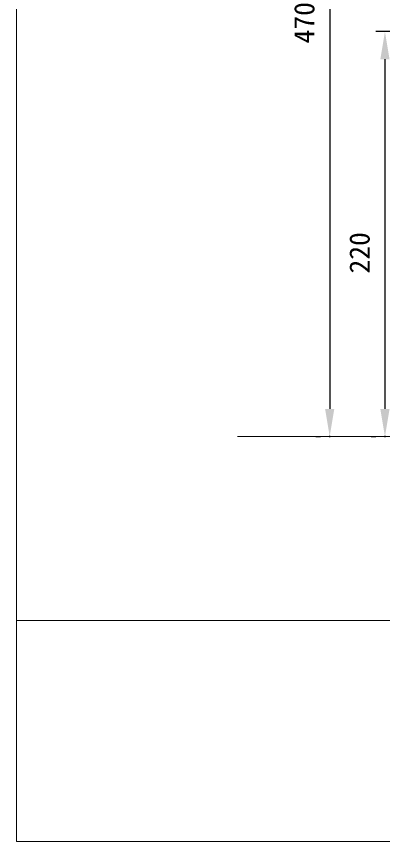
# Model space of a CAD drawing. Units: millimetres, scale not verified. Extents: x -203 to 203, y -143 to 143.
# Drawn here: x -198 to -158.3, y -138 to -48.4 of the extents above; entities that cross this region are included whole.
import ezdxf
from ezdxf.enums import TextEntityAlignment as Align

# ---------------------------------------------------------------- set-up
doc = ezdxf.new("R2010")
doc.units = ezdxf.units.MM
doc.header["$LTSCALE"] = 0.5
doc.header["$PDMODE"] = 32
doc.header["$PDSIZE"] = 0.1
for name, color, linetype, lineweight in [('0-1_DIMENSION_LINES$02_DIMENSI', 7, 'Continuous', 25), ('0-3_DIMENSION_LINES$03_LINES', 7, 'Continuous', 18), ('0-6_図面_FORMAT$01_WAKU$OUT_LINE', 6, 'Continuous', 18)]:
    doc.layers.add(name, color=color, linetype=linetype, lineweight=lineweight)
doc.layers.add('0-2_DEFPOINTS', color=7, linetype='Continuous')
doc.styles.add('ＭＳ ゴシック', font='')
doc.styles.get('ＭＳ ゴシック').set_extended_font_data('MS Gothic')

# ---------------------------------------------------------------- blocks, each defined once
blk = doc.blocks.new('D3')
at = {"layer": '0-1_DIMENSION_LINES$02_DIMENSI'}
for p, q in [((92, 291), (92, 115)), ((89, 109), (90, 109))]:
    blk.add_line(p, q, dxfattribs=at)
blk.add_solid([(91, 115), (93, 115), (92, 109)], dxfattribs=at)
at = {"layer": '0-2_DEFPOINTS'}
blk.add_point((92, 109), dxfattribs=at)
at = {"layer": '0-1_DIMENSION_LINES$02_DIMENSI', "style": 'ＭＳ ゴシック'}
blk.add_text('470', height=4.399, rotation=90, dxfattribs=at).set_placement((90, 194.429), align=Align.BOTTOM_LEFT)
blk = doc.blocks.new('D4')
at = {"layer": '0-1_DIMENSION_LINES$02_DIMENSI'}
for p, q in [((173, 197), (102, 197)), ((104, 191), (104, 115)), ((101, 109), (102, 109))]:
    blk.add_line(p, q, dxfattribs=at)
for points in [[(105, 191), (103, 191), (104, 197)], [(103, 115), (105, 115), (104, 109)]]:
    blk.add_solid(points, dxfattribs=at)
at = {"layer": '0-2_DEFPOINTS'}
for p in [(176, 197), (104, 109)]:
    blk.add_point(p, dxfattribs=at)
at = {"layer": '0-1_DIMENSION_LINES$02_DIMENSI', "style": 'ＭＳ ゴシック'}
blk.add_text('220', height=4.399, rotation=90, dxfattribs=at).set_placement((102, 144.429), align=Align.BOTTOM_LEFT)

msp = doc.modelspace()

# ---------------------------------------------------------------- linework, layer by layer
at = {"layer": '0-3_DIMENSION_LINES$03_LINES'}
msp.add_line((-174, -94), (176, -94), dxfattribs=at)
at = {"layer": '0-6_図面_FORMAT$01_WAKU$OUT_LINE'}
for p, q in [((-198, 138), (-198, -138)), ((198, -114), (-198, -114)), ((-198, -138), (198, -138))]:
    msp.add_line(p, q, dxfattribs=at)

# ---------------------------------------------------------------- block references
at = {"layer": '0-1_DIMENSION_LINES$02_DIMENSI', "xscale": 0.5, "yscale": 0.5}
for name in ['D3', 'D4']:
    msp.add_blockref(name, (-210, -148.5), dxfattribs=at)

doc.saveas('drawing.dxf')
